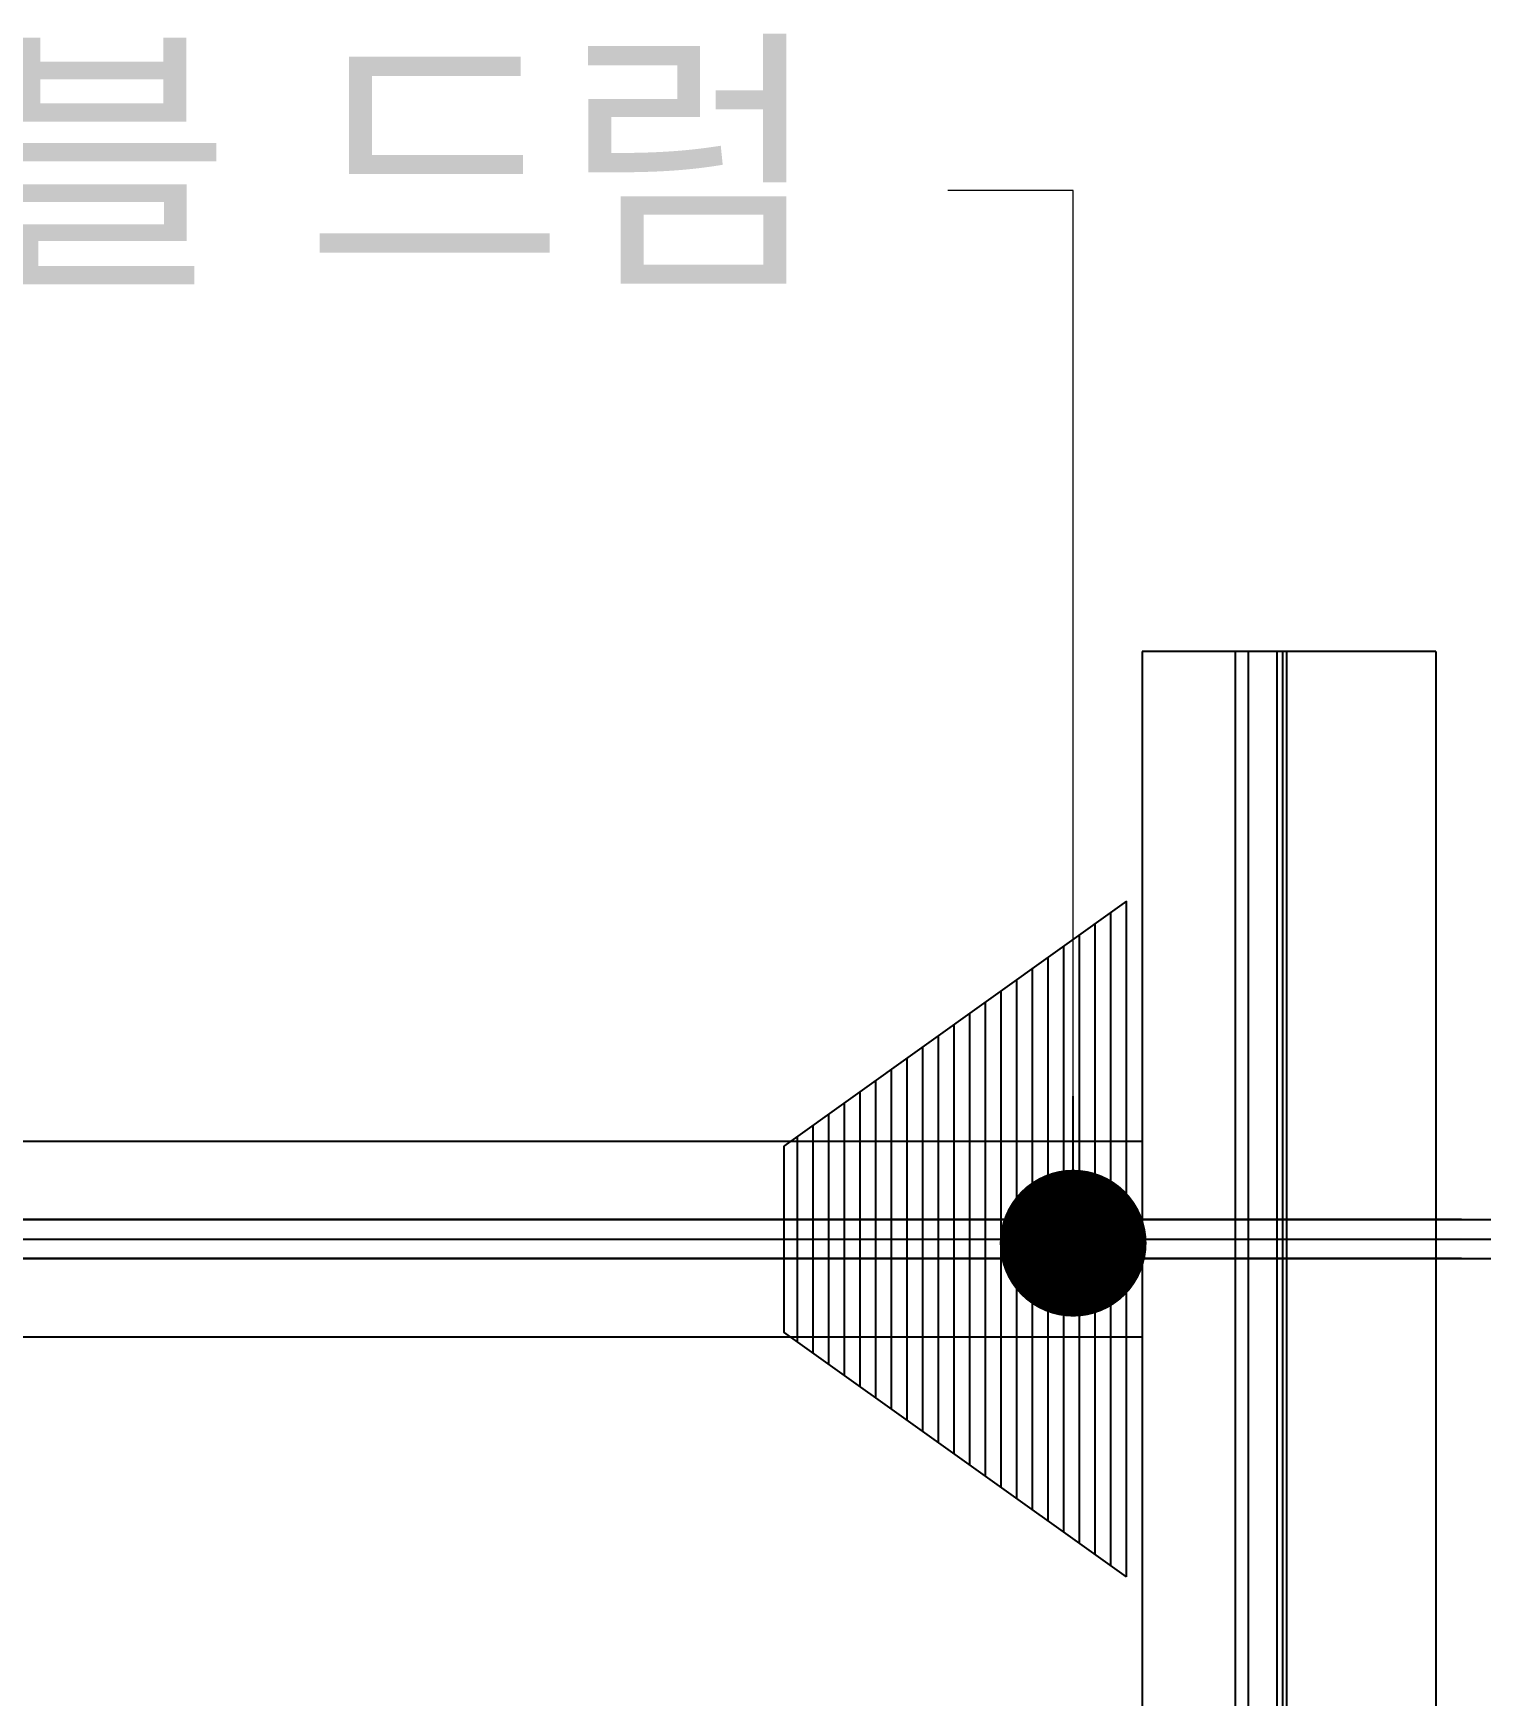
# Model space of a CAD drawing. Header units: millimetres. Extents: x 1448 to 104164, y -19509 to -89.
# Drawn here: x 59533 to 60272, y -4046 to -3197 of the extents above; entities that cross this region are included whole.
import ezdxf
from ezdxf.enums import TextEntityAlignment as Align

# ---------------------------------------------------------------- set-up
doc = ezdxf.new("R2010")
doc.units = ezdxf.units.MM
doc.header["$LTSCALE"] = 60
doc.header["$MEASUREMENT"] = 0
doc.linetypes.add('CEN', pattern=[62, 60, -1, 0, -1])
doc.layers.get('0').update_dxf_attribs({"linetype": 'CONTINUOUS'})
for name, color, linetype in [('(주)하나기공-TEXT', 3, 'CONTINUOUS'), ('cen', 14, 'CONTINUOUS'), ('도면층2', 3, 'CONTINUOUS')]:
    doc.layers.add(name, color=color, linetype=linetype)
doc.styles.add('0T-OUT', font='H2GTRE.TTF')
doc.dimstyles.new('MAIN', dxfattribs={"dimtxt": 1.5, "dimasz": 0.5, "dimexe": 1, "dimexo": 2, "dimgap": 1, "dimtad": 1, "dimdec": 0, "dimdsep": 46, "dimlunit": 6, "dimtxsty": '0T-OUT', "dimblk": 'DOT', "dimcen": 2.5, "dimdle": 2, "dimclrd": 256, "dimclre": 256, "dimclrt": 3, "dimadec": 0, "dimazin": 0, "dimtfac": 1, "dimtdec": 0, "dimtix": 1, "dimtmove": 2, "dimatfit": 3, "dimldrblk": 'DOT', "dimfxl": 1, "dimtvp": 1, "dimtolj": 1, "dimtzin": 0, "dimlwd": 0, "dimlwe": 0, "dimarcsym": 0})

# ---------------------------------------------------------------- blocks, each defined once
blk = doc.blocks.new('_Dot')
at = {"color": 0, "linetype": 'ByBlock', "lineweight": -2}
blk.add_line((-0.5, 0), (-1, 0), dxfattribs=at)
at = {"color": 0, "linetype": 'ByBlock', "const_width": 0.5}
blk.add_lwpolyline([(-0.25, 0, 1), (0.25, 0, 1)], format="xyb", close=True, dxfattribs=at)
blk = doc.blocks.new('ohd-drum-d1350-336')
at = {"layer": '도면층2'}
for p, q in [((-12257.34, 36604.8), (-12257.34, 36949.8)), ((-12257.34, 36949.8), (-12082.34, 36824.8)), ((-12249.34, 36610.51), (-12249.34, 36944.09)), ((-12241.34, 36616.23), (-12241.34, 36938.37)), ((-12233.34, 36621.94), (-12233.34, 36932.66)), ((-12225.34, 36627.66), (-12225.34, 36926.94)), ((-12225.34, 36627.66), (-12225.34, 36926.94)), ((-12217.34, 36633.37), (-12217.34, 36921.23)), ((-12209.34, 36639.09), (-12209.34, 36915.51)), ((-12201.34, 36644.8), (-12201.34, 36909.8)), ((-12193.34, 36650.51), (-12193.34, 36904.09)), ((-12185.34, 36656.23), (-12185.34, 36898.37)), ((-12177.34, 36661.94), (-12177.34, 36892.66)), ((-12169.34, 36667.66), (-12169.34, 36886.94)), ((-12161.34, 36673.37), (-12161.34, 36881.23)), ((-12153.34, 36679.09), (-12153.34, 36875.51)), ((-12145.34, 36684.8), (-12145.34, 36869.8)), ((-12137.34, 36690.51), (-12137.34, 36864.09)), ((-12129.34, 36696.23), (-12129.34, 36858.37)), ((-12121.34, 36701.94), (-12121.34, 36852.66)), ((-12113.34, 36707.66), (-12113.34, 36846.94)), ((-12105.34, 36713.37), (-12105.34, 36841.23)), ((-12097.34, 36719.09), (-12097.34, 36835.51)), ((-12089.34, 36724.8), (-12089.34, 36829.8)), ((-12082.34, 36824.8), (-12082.34, 36729.8)), ((-12257.34, 36604.8), (-12082.34, 36729.8))]:
    blk.add_line(p, q, dxfattribs=at)

msp = doc.modelspace()

# ---------------------------------------------------------------- linework, layer by layer
at = {"color": 3}
for p, q in [((60099.32, -3513.18), (60099.32, -6573.18)), ((60249.32, -3513.18), (60099.32, -3513.18)), ((60249.32, -3513.18), (60249.32, -10613.18)), ((51099.32, -3763.18), (60099.32, -3763.18)), ((60262.45, -3803.18), (55643.16, -3803.18)), ((56302.41, -3803.18), (60424.26, -3803.18)), ((58795.98, -3803.18), (59909.13, -3803.18)), ((60262.45, -3823.18), (55643.16, -3823.18)), ((56302.41, -3823.18), (60424.26, -3823.18)), ((58795.98, -3823.18), (59909.13, -3823.18)), ((51099.32, -3863.18), (60099.32, -3863.18))]:
    msp.add_line(p, q, dxfattribs=at)
at = {"color": 4}
for p, q in [((60146.75, -3513.18), (60146.75, -10612.95)), ((60153.48, -3513.18), (60153.48, -10612.95)), ((60168.19, -3513.18), (60168.19, -10612.95)), ((60171.01, -3513.18), (60171.01, -10612.95)), ((60173.02, -3513.18), (60173.02, -10612.95))]:
    msp.add_line(p, q, dxfattribs=at)
at = {"layer": 'cen', "linetype": 'CEN'}
msp.add_line((50869.32, -3813.18), (60474.26, -3813.18), dxfattribs=at)

# ---------------------------------------------------------------- block references
at = {"color": 0, "xscale": -1}
msp.add_blockref('ohd-drum-d1350-336', (47833.97, -40590.48, -8.33), dxfattribs=at)

# ---------------------------------------------------------------- texts
at = {"layer": '(주)하나기공-TEXT', "style": '0T-OUT'}
msp.add_text('케이블 드럼', height=105, dxfattribs=at).set_placement((59238.65, -3263.39, -83.94), align=Align.MIDDLE_LEFT)

# ---------------------------------------------------------------- leaders
msp.add_leader([(60064.07, -3815.28), (60064.07, -3277.7), (60000.01, -3277.7)], dimstyle='MAIN', override={"dimscale": 30, "dimasz": 2.5, "dimtad": 0, "dimclrd": 1})

doc.saveas('drawing.dxf')
